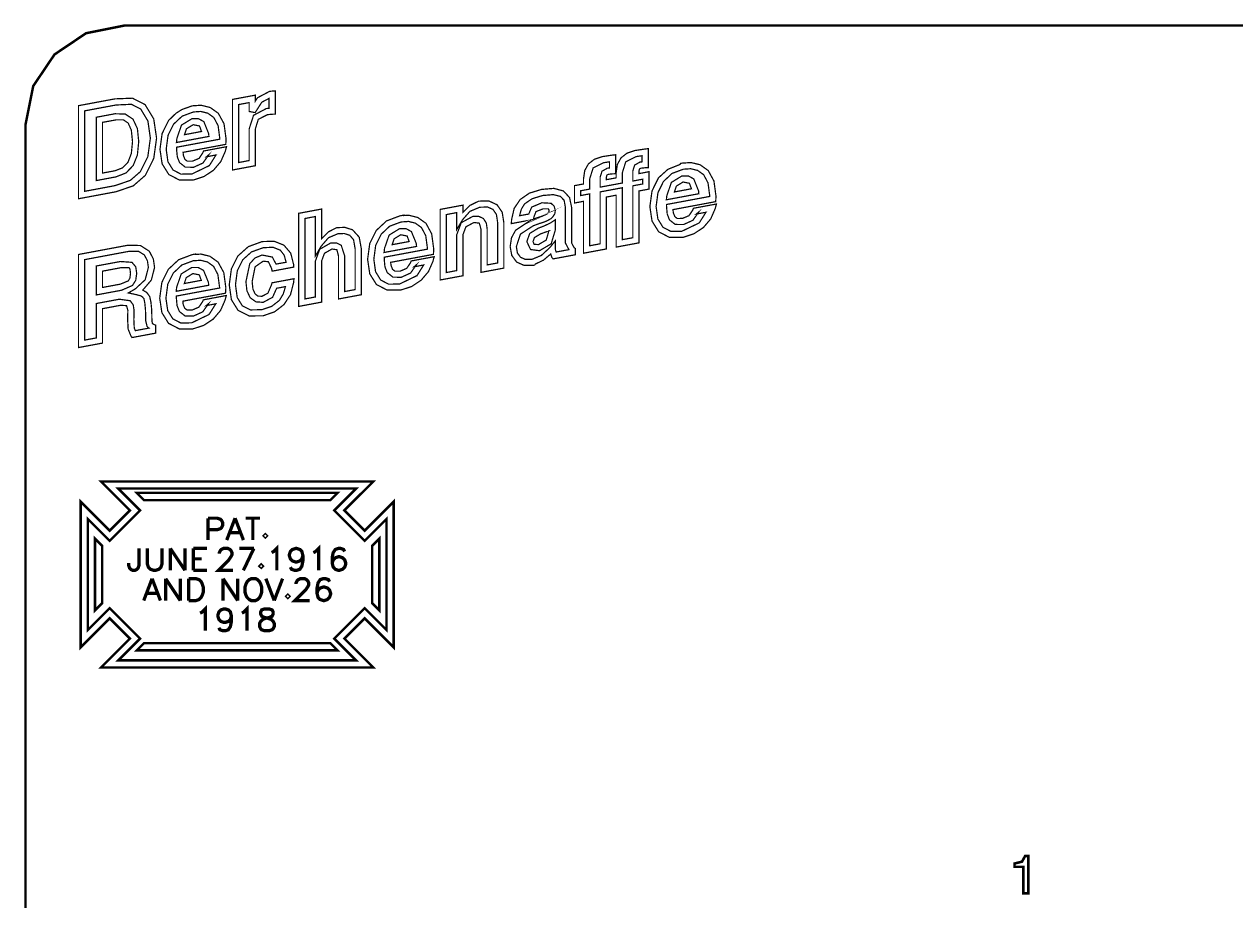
# Model space of a CAD drawing. Extents: x 0 to 7.8, y 1 to 11.8.
# Drawn here: x -0.004 to 3.838, y 9.036 to 11.816 of the extents above; entities that cross this region are included whole.
import ezdxf

# ---------------------------------------------------------------- set-up
doc = ezdxf.new("R2010")
doc.units = 0
doc.layers.get('0').update_dxf_attribs({"linetype": 'CONTINUOUS'})

msp = doc.modelspace()

# ---------------------------------------------------------------- linework, layer by layer
at = {"color": 1, "const_width": 0.007874}
msp.add_lwpolyline([(0.314942, 11.812), (0.192111, 11.7874), (0.092014, 11.72), (0.024631, 11.6199), (0, 11.4971), (0, 5.82775), (0.024631, 5.70497), (0.092014, 5.60487), (0.192111, 5.53749), (0.314942, 5.51281), (5.98426, 5.51281), (6.10704, 5.53749), (6.20714, 5.60487), (6.27453, 5.70497), (6.29921, 5.82775), (6.29921, 11.4971), (6.27453, 11.6199), (6.20714, 11.72), (6.10704, 11.7874), (5.98426, 11.812), (0.314942, 11.812)], close=True, dxfattribs=at)
at = {"color": 3}
for points, const_width in [([(0.791938, 11.6044), (0.781467, 11.6038), (0.773872, 11.6029), (0.735732, 11.5828), (0.728896, 11.5722), (0.728896, 11.591), (0.656358, 11.5775), (0.656358, 11.3536), (0.728896, 11.3672), (0.728896, 11.4837), (0.738172, 11.5143), (0.767253, 11.5291), (0.782335, 11.5305), (0.791938, 11.5308), (0.791938, 11.6044)], 0.003937), ([(0.339247, 11.5814), (0.283692, 11.5792), (0.168024, 11.5576), (0.168024, 11.2624), (0.179688, 11.2646), (0.287272, 11.2847), (0.34196, 11.3035), (0.380154, 11.3368), (0.406793, 11.3906), (0.41569, 11.4546), (0.406685, 11.5156), (0.379232, 11.561), (0.339356, 11.5814), (0.339247, 11.5814)], 0.003937), ([(0.335829, 11.562), (0.365343, 11.5471), (0.388183, 11.5091), (0.395996, 11.4546), (0.388021, 11.3963), (0.364312, 11.3485), (0.364312, 11.3484), (0.332303, 11.3206), (0.283692, 11.304), (0.187717, 11.286), (0.187717, 11.5412), (0.287272, 11.5598), (0.335829, 11.562)], 0.003937), ([(0.772244, 11.5807), (0.772244, 11.5493), (0.763672, 11.5485), (0.723144, 11.527), (0.709201, 11.4837), (0.709201, 11.3836), (0.676053, 11.3773), (0.676053, 11.5612), (0.709201, 11.5673), (0.709201, 11.5392), (0.728299, 11.5357), (0.749186, 11.5685), (0.772244, 11.5807)], 0.003937), ([(0.283692, 11.532), (0.224718, 11.5209), (0.224718, 11.3202), (0.236328, 11.3223), (0.287272, 11.3319), (0.318739, 11.3443), (0.341635, 11.3678), (0.354872, 11.4013), (0.359104, 11.4437), (0.354872, 11.485), (0.340983, 11.5148), (0.316243, 11.5311), (0.283692, 11.532)], 0.003937), ([(0.556858, 11.559), (0.528862, 11.5571), (0.495985, 11.5454), (0.476833, 11.5332), (0.453668, 11.5105), (0.433214, 11.469), (0.426486, 11.4192), (0.433322, 11.3731), (0.454482, 11.3393), (0.454536, 11.3393), (0.488444, 11.3216), (0.531358, 11.3216), (0.565972, 11.3329), (0.596083, 11.3528), (0.596083, 11.3529), (0.619249, 11.3802), (0.63341, 11.4124), (0.637532, 11.4275), (0.564561, 11.4138), (0.562554, 11.4086), (0.55051, 11.3906), (0.529676, 11.3817), (0.513075, 11.3816), (0.505588, 11.3873), (0.50076, 11.3996), (0.499729, 11.4096), (0.634983, 11.4349), (0.635633, 11.4424), (0.636014, 11.4524), (0.629557, 11.5003), (0.611382, 11.5336), (0.585558, 11.5519), (0.556858, 11.559)], 0.003937), ([(0.555826, 11.5393), (0.577692, 11.5339), (0.577854, 11.5339), (0.596951, 11.5203), (0.597006, 11.5201), (0.597168, 11.52), (0.610786, 11.4944), (0.610786, 11.4943), (0.616319, 11.4524), (0.616319, 11.4514), (0.479058, 11.4258), (0.479275, 11.4174), (0.481392, 11.3959), (0.481446, 11.3957), (0.481446, 11.3954), (0.488444, 11.3774), (0.488607, 11.3772), (0.488824, 11.3768), (0.506619, 11.3628), (0.50689, 11.3628), (0.507215, 11.3627), (0.533257, 11.3623), (0.562771, 11.3758), (0.581108, 11.4018), (0.573676, 11.3955), (0.604167, 11.4013), (0.583117, 11.3676), (0.583008, 11.3676), (0.583008, 11.3676), (0.527724, 11.3409), (0.493056, 11.3405), (0.46799, 11.3536), (0.467936, 11.3536), (0.451768, 11.3798), (0.446181, 11.4192), (0.45204, 11.4634), (0.46951, 11.4988), (0.496636, 11.5243), (0.532497, 11.5377), (0.555826, 11.5393)], 0.003937), ([(0.287272, 11.5126), (0.310439, 11.5128), (0.325683, 11.5024), (0.335613, 11.4801), (0.33941, 11.4437), (0.335613, 11.4057), (0.324978, 11.3783), (0.307997, 11.3605), (0.283692, 11.3512), (0.244358, 11.3439), (0.244358, 11.5047), (0.287272, 11.5126)], 0.003937), ([(0.528103, 11.5165), (0.494683, 11.496), (0.480143, 11.454), (0.478678, 11.4408), (0.581651, 11.4601), (0.580892, 11.469), (0.565483, 11.5071), (0.548665, 11.5163), (0.528103, 11.5165)], 0.003937), ([(0.531739, 11.4972), (0.55165, 11.4932), (0.551704, 11.4931), (0.551812, 11.4931), (0.558214, 11.4758), (0.504232, 11.4656), (0.510417, 11.4843), (0.531739, 11.4972)], 0.003937), ([(1.97487, 11.4213), (1.96397, 11.4201), (1.93306, 11.4155), (1.9075, 11.4071), (1.88829, 11.3921), (1.87668, 11.3711), (1.87294, 11.3451), (1.87294, 11.3287), (1.84201, 11.323), (1.84201, 11.3311), (1.84353, 11.3376), (1.84831, 11.34), (1.86187, 11.3415), (1.87147, 11.3417), (1.87147, 11.402), (1.86057, 11.4008), (1.82964, 11.3962), (1.8041, 11.3878), (1.78489, 11.3729), (1.77328, 11.3518), (1.76953, 11.3258), (1.76953, 11.3094), (1.74083, 11.304), (1.74083, 11.2489), (1.76953, 11.2543), (1.76953, 11.0897), (1.84201, 11.1033), (1.84201, 11.2678), (1.87294, 11.2737), (1.87294, 11.1091), (1.94542, 11.1226), (1.94542, 11.2872), (1.97683, 11.293), (1.97683, 11.3482), (1.96511, 11.3459), (1.94542, 11.3422), (1.94542, 11.3505), (1.947, 11.357), (1.95176, 11.3593), (1.96528, 11.3608), (1.97487, 11.361), (1.97487, 11.4213)], 0.003937), ([(1.95518, 11.3989), (1.95518, 11.3794), (1.94814, 11.3787), (1.93143, 11.369), (1.92578, 11.3505), (1.92578, 11.3186), (1.95714, 11.3245), (1.95714, 11.3093), (1.92578, 11.3035), (1.92578, 11.1389), (1.89264, 11.1327), (1.89264, 11.2974), (1.82232, 11.2842), (1.82232, 11.1196), (1.78917, 11.1134), (1.78917, 11.278), (1.76053, 11.2726), (1.76053, 11.2878), (1.78917, 11.2931), (1.78917, 11.3258), (1.79981, 11.36), (1.83328, 11.3768), (1.85178, 11.3796), (1.85178, 11.3601), (1.84472, 11.3593), (1.82796, 11.3497), (1.82232, 11.3311), (1.82232, 11.2993), (1.89264, 11.3124), (1.89264, 11.3451), (1.90321, 11.3794), (1.93668, 11.3962), (1.95518, 11.3989)], 0.003937), ([(2.11029, 11.3773), (2.08231, 11.3754), (2.07699, 11.3744), (2.07579, 11.3713), (2.03728, 11.356), (2.00711, 11.3288), (1.98665, 11.2874), (1.97987, 11.2375), (1.98671, 11.1915), (2.00786, 11.1576), (2.00797, 11.1576), (2.04189, 11.1399), (2.08479, 11.1399), (2.11942, 11.1513), (2.14953, 11.1712), (2.14958, 11.1712), (2.17275, 11.1985), (2.18679, 11.2307), (2.19097, 11.2458), (2.118, 11.2322), (2.116, 11.227), (2.10389, 11.2089), (2.08306, 11.2), (2.06646, 11.1999), (2.05903, 11.2057), (2.0541, 11.2182), (2.0541, 11.2183), (2.05317, 11.228), (2.18842, 11.2533), (2.18901, 11.2608), (2.18946, 11.2707), (2.183, 11.3186), (2.183, 11.3186), (2.16488, 11.3518), (2.139, 11.3703), (2.11029, 11.3773)], 0.003937), ([(2.10921, 11.3577), (2.13124, 11.3523), (2.13129, 11.3522), (2.15039, 11.3387), (2.15044, 11.3385), (2.15061, 11.3383), (2.16422, 11.3127), (2.16422, 11.3127), (2.16976, 11.2707), (2.16976, 11.2698), (2.0325, 11.2442), (2.03282, 11.2357), (2.03478, 11.2143), (2.03489, 11.214), (2.03489, 11.2138), (2.04189, 11.1958), (2.04204, 11.1955), (2.04226, 11.1952), (2.06, 11.1812), (2.06033, 11.1812), (2.06065, 11.181), (2.08669, 11.1807), (2.11621, 11.1941), (2.13456, 11.2202), (2.12706, 11.2139), (2.15767, 11.2196), (2.13644, 11.1859), (2.08117, 11.1593), (2.0465, 11.1589), (2.02143, 11.172), (2.00521, 11.1982), (1.99957, 11.2375), (2.00543, 11.2817), (2.02294, 11.3172), (2.05007, 11.3427), (2.08594, 11.3561), (2.10921, 11.3577)], 0.003937), ([(2.08154, 11.3348), (2.04812, 11.3143), (2.03358, 11.2724), (2.03213, 11.2592), (2.1351, 11.2784), (2.13428, 11.2873), (2.11893, 11.3255), (2.10211, 11.3347), (2.08154, 11.3348)], 0.003937), ([(1.63656, 11.2921), (1.59782, 11.2802), (1.56853, 11.26), (1.54949, 11.2317), (1.54135, 11.1962), (1.54053, 11.1836), (1.60374, 11.1954), (1.60325, 11.1952), (1.55399, 11.1625), (1.54107, 11.1386), (1.53683, 11.1106), (1.54194, 11.0827), (1.55746, 11.0616), (1.55751, 11.0615), (1.58143, 11.0509), (1.61035, 11.0513), (1.61447, 11.052), (1.61669, 11.0554), (1.64214, 11.0675), (1.66547, 11.0872), (1.66932, 11.0756), (1.67301, 11.0717), (1.74376, 11.0849), (1.74376, 11.1045), (1.73958, 11.1075), (1.73167, 11.1222), (1.73167, 11.2353), (1.72515, 11.2662), (1.70578, 11.2871), (1.67557, 11.2953), (1.63656, 11.2921)], 0.003937), ([(2.08518, 11.3156), (2.10508, 11.3115), (2.10514, 11.3114), (2.10525, 11.3114), (2.1116, 11.2941), (2.05772, 11.284), (2.06396, 11.3026), (2.08518, 11.3156)], 0.003937), ([(1.43679, 11.2548), (1.4095, 11.2414), (1.38726, 11.2191), (1.38726, 11.2422), (1.31478, 11.2286), (1.31478, 11.0048), (1.38726, 11.0183), (1.38726, 11.1488), (1.39649, 11.1734), (1.42188, 11.1871), (1.43901, 11.185), (1.44422, 11.1664), (1.44422, 11.029), (1.51676, 11.0425), (1.51676, 11.1873), (1.5115, 11.2198), (1.49517, 11.2435), (1.49507, 11.2435), (1.46924, 11.2555), (1.43679, 11.2548)], 0.003937), ([(1.64019, 11.2728), (1.6741, 11.2755), (1.69607, 11.2699), (1.70801, 11.2574), (1.71197, 11.2353), (1.71197, 11.1222), (1.7231, 11.1011), (1.68257, 11.0935), (1.68028, 11.1017), (1.68028, 11.1292), (1.66287, 11.1078), (1.63569, 11.0826), (1.60672, 11.0706), (1.58524, 11.07), (1.56982, 11.0769), (1.56972, 11.0769), (1.55979, 11.0903), (1.55653, 11.1106), (1.56933, 11.1502), (1.60997, 11.1767), (1.61003, 11.1767), (1.63069, 11.1843), (1.63118, 11.1845), (1.63282, 11.1848), (1.63818, 11.1864), (1.63861, 11.1865), (1.64757, 11.1898), (1.64833, 11.1901), (1.64903, 11.1905), (1.65479, 11.193), (1.65483, 11.1931), (1.66553, 11.1988), (1.67117, 11.2039), (1.67122, 11.2039), (1.67122, 11.204), (1.67822, 11.2144), (1.67833, 11.2145), (1.67833, 11.2147), (1.67996, 11.2254), (1.67643, 11.2387), (1.66672, 11.248), (1.63769, 11.2497), (1.60519, 11.236), (1.59565, 11.2139), (1.56668, 11.2086), (1.57221, 11.2291), (1.58236, 11.246), (1.60622, 11.2624), (1.64019, 11.2728)], 0.003937), ([(0.939019, 11.2298), (0.866482, 11.2162), (0.866482, 10.921), (0.939019, 10.9346), (0.939019, 11.0651), (0.948025, 11.0895), (0.971733, 11.103), (0.987414, 11.1008), (0.992567, 11.0809), (0.992567, 10.9446), (1.06505, 10.9581), (1.06505, 11.103), (1.05821, 11.1406), (1.037, 11.164), (1.01253, 11.1717), (0.987033, 11.1708), (0.960721, 11.1575), (0.939019, 11.1356), (0.939019, 11.2298)], 0.003937), ([(1.44038, 11.2355), (1.46544, 11.2363), (1.48236, 11.2285), (1.48247, 11.2285), (1.48247, 11.2285), (1.49328, 11.2127), (1.49707, 11.1873), (1.49707, 11.0588), (1.46392, 11.0526), (1.46392, 11.1664), (1.46121, 11.1854), (1.4521, 11.1997), (1.43679, 11.2069), (1.41824, 11.2064), (1.38178, 11.1866), (1.36757, 11.1488), (1.36757, 11.0347), (1.33442, 11.0284), (1.33442, 11.2123), (1.36757, 11.2185), (1.36757, 11.165), (1.38591, 11.1959), (1.40929, 11.2225), (1.44038, 11.2355)], 0.003937), ([(1.64133, 11.2304), (1.65815, 11.2304), (1.66026, 11.2254), (1.65961, 11.2208), (1.65956, 11.2208), (1.65771, 11.2183), (1.65278, 11.2138), (1.64762, 11.2114), (1.64757, 11.2113), (1.63911, 11.2075), (1.64046, 11.2082), (1.63211, 11.2051), (1.62733, 11.2038), (1.62603, 11.2034), (1.62517, 11.2032), (1.61128, 11.1981), (1.61193, 11.204), (1.61871, 11.2217), (1.64133, 11.2304)], 0.003937), ([(0.919379, 11.2061), (0.919379, 11.0812), (0.937663, 11.1121), (0.960775, 11.1388), (0.990668, 11.1515), (1.0102, 11.1522), (1.01058, 11.1522), (1.02789, 11.1467), (1.02799, 11.1467), (1.02827, 11.1465), (1.04026, 11.1325), (1.04541, 11.103), (1.04541, 10.9744), (1.01226, 10.9682), (1.01226, 11.0809), (1.00119, 11.1148), (0.986274, 11.1225), (0.968099, 11.1223), (0.933051, 11.1023), (0.932997, 11.1023), (0.932997, 11.1022), (0.919379, 11.0651), (0.919379, 10.951), (0.886122, 10.9447), (0.886122, 11.1998), (0.919379, 11.2061)], 0.003937), ([(1.20057, 11.2107), (1.18728, 11.2082), (1.14475, 11.1921), (1.11203, 11.1616), (1.09158, 11.1202), (1.08485, 11.0703), (1.09169, 11.0243), (1.11285, 10.9905), (1.11285, 10.9904), (1.1129, 10.9904), (1.14686, 10.9728), (1.18973, 10.9728), (1.22434, 10.9841), (1.25445, 11.004), (1.25456, 11.004), (1.27772, 11.0313), (1.29183, 11.0635), (1.2959, 11.0787), (1.22293, 11.0651), (1.22103, 11.0598), (1.20888, 11.0417), (1.18804, 11.0328), (1.17133, 11.0328), (1.16395, 11.0385), (1.15913, 11.051), (1.15902, 11.0511), (1.15809, 11.0608), (1.2934, 11.0861), (1.294, 11.0936), (1.29443, 11.1035), (1.28792, 11.1514), (1.26986, 11.1846), (1.24376, 11.2031), (1.21528, 11.2101), (1.20036, 11.2092), (1.20057, 11.2107)], 0.003937), ([(1.21419, 11.1905), (1.23617, 11.1851), (1.23617, 11.185), (1.23622, 11.185), (1.25532, 11.1714), (1.25553, 11.1712), (1.26915, 11.1455), (1.26915, 11.1454), (1.27479, 11.1035), (1.27468, 11.1026), (1.13742, 11.077), (1.13775, 11.0685), (1.13976, 11.047), (1.13981, 11.0468), (1.13992, 11.0465), (1.14692, 11.0286), (1.14703, 11.0283), (1.14719, 11.0281), (1.16498, 11.0139), (1.16526, 11.0139), (1.16558, 11.0138), (1.19162, 11.0134), (1.22114, 11.0269), (1.23948, 11.053), (1.23204, 11.0466), (1.26264, 11.0524), (1.24148, 11.0187), (1.24137, 11.0187), (1.24137, 11.0186), (1.18609, 10.992), (1.15142, 10.9915), (1.12636, 11.0047), (1.11013, 11.0309), (1.10455, 11.0703), (1.11041, 11.1145), (1.12788, 11.1499), (1.12788, 11.15), (1.155, 11.1755), (1.19086, 11.1888), (1.21419, 11.1904), (1.21419, 11.1905)], 0.003937), ([(1.6799, 11.1957), (1.66461, 11.1856), (1.64426, 11.176), (1.62619, 11.1692), (1.62608, 11.1692), (1.5989, 11.1524), (1.58963, 11.1265), (1.60135, 11.1017), (1.60157, 11.1016), (1.60189, 11.1014), (1.63004, 11.0977), (1.66699, 11.1196), (1.6799, 11.1631), (1.6799, 11.1957)], 0.003937), ([(1.18647, 11.1677), (1.15305, 11.1472), (1.13851, 11.1052), (1.13704, 11.092), (1.24002, 11.1112), (1.23926, 11.1201), (1.22385, 11.1583), (1.20703, 11.1675), (1.18647, 11.1677)], 0.003937), ([(1.1901, 11.1483), (1.21002, 11.1443), (1.21012, 11.1443), (1.21018, 11.1442), (1.21658, 11.1268), (1.16276, 11.1168), (1.16889, 11.1354), (1.1901, 11.1483)], 0.003937), ([(1.65983, 11.1617), (1.65126, 11.1315), (1.62642, 11.117), (1.61274, 11.1181), (1.60932, 11.1265), (1.61367, 11.1393), (1.63319, 11.1509), (1.65132, 11.1576), (1.65142, 11.1576), (1.65989, 11.1617), (1.65983, 11.1617)], 0.003937), ([(0.323676, 11.1148), (0.168024, 11.0857), (0.168024, 10.7905), (0.244358, 10.8047), (0.244358, 10.9138), (0.301215, 10.9245), (0.320258, 10.9235), (0.320529, 10.9232), (0.324761, 10.9079), (0.324328, 10.8971), (0.323947, 10.8788), (0.325575, 10.849), (0.325683, 10.8488), (0.325683, 10.8486), (0.334039, 10.828), (0.337565, 10.8222), (0.413086, 10.8363), (0.413086, 10.8615), (0.406685, 10.8639), (0.402615, 10.867), (0.400987, 10.875), (0.400987, 10.8753), (0.400228, 10.9099), (0.39784, 10.9346), (0.393772, 10.9526), (0.384657, 10.9651), (0.371962, 10.9727), (0.399089, 11.0046), (0.409343, 11.0446), (0.40549, 11.0713), (0.392686, 11.096), (0.392632, 11.096), (0.364421, 11.1142), (0.323676, 11.1148)], 0.003937), ([(0.750489, 11.1266), (0.706651, 11.1106), (0.673449, 11.0809), (0.652886, 11.0397), (0.646158, 10.9895), (0.65294, 10.9424), (0.674208, 10.9084), (0.674317, 10.9083), (0.709039, 10.8908), (0.753364, 10.8912), (0.789822, 10.9038), (0.819499, 10.9267), (0.840278, 10.9582), (0.849989, 10.9957), (0.8514, 11.0088), (0.781575, 10.9958), (0.780111, 10.9895), (0.768664, 10.9629), (0.750108, 10.9532), (0.73725, 10.9536), (0.728028, 10.9607), (0.721246, 10.9759), (0.71875, 10.9994), (0.728136, 11.0466), (0.753743, 11.0645), (0.770019, 11.0627), (0.77029, 11.0624), (0.7704, 11.0623), (0.780111, 11.042), (0.782281, 11.0328), (0.850694, 11.0457), (0.850097, 11.0544), (0.840983, 11.09), (0.819553, 11.1152), (0.819499, 11.1152), (0.788303, 11.1277), (0.750489, 11.1266)], 0.003937), ([(0.754124, 11.1073), (0.785101, 11.1085), (0.808106, 11.0993), (0.80816, 11.0993), (0.820258, 11.0835), (0.826497, 11.0611), (0.794542, 11.0552), (0.782553, 11.0776), (0.750108, 11.0839), (0.727485, 11.0745), (0.711154, 11.0564), (0.699056, 10.9994), (0.702149, 10.9708), (0.712349, 10.9487), (0.712457, 10.9486), (0.712457, 10.9486), (0.73074, 10.9355), (0.753743, 10.9339), (0.783475, 10.9499), (0.783583, 10.95), (0.783583, 10.9501), (0.796332, 10.9785), (0.824328, 10.9838), (0.817383, 10.9605), (0.805122, 10.9401), (0.780599, 10.9211), (0.749729, 10.9106), (0.713433, 10.9099), (0.687663, 10.9228), (0.671496, 10.9491), (0.665853, 10.9895), (0.671713, 11.0341), (0.689128, 11.0691), (0.716689, 11.0938), (0.754124, 11.1073)], 0.003937), ([(0.327257, 11.0955), (0.35905, 11.0953), (0.359104, 11.0953), (0.37679, 11.0844), (0.376899, 11.0842), (0.376953, 11.0841), (0.386664, 11.0658), (0.386664, 11.0656), (0.389649, 11.0446), (0.379611, 11.0055), (0.34809, 10.9765), (0.326118, 10.9638), (0.350857, 10.9584), (0.364854, 10.9547), (0.365181, 10.9546), (0.36556, 10.9545), (0.371094, 10.9508), (0.371419, 10.9505), (0.375489, 10.9457), (0.375651, 10.9453), (0.375814, 10.9449), (0.378418, 10.9318), (0.378418, 10.9314), (0.380588, 10.9093), (0.381347, 10.8748), (0.385742, 10.857), (0.391493, 10.8522), (0.348361, 10.8442), (0.344943, 10.8525), (0.343642, 10.8787), (0.343967, 10.8959), (0.344401, 10.9078), (0.341635, 10.9259), (0.332032, 10.939), (0.297581, 10.9438), (0.224718, 10.9302), (0.224718, 10.8211), (0.187717, 10.8142), (0.187717, 11.0694), (0.327257, 11.0955)], 0.003937), ([(0.301053, 11.0634), (0.224718, 11.0492), (0.224718, 10.9574), (0.304688, 10.9723), (0.339193, 10.9874), (0.34961, 11.0038), (0.352701, 11.026), (0.349556, 11.0467), (0.337674, 11.0608), (0.301053, 11.0634)], 0.003937), ([(0.539333, 11.0872), (0.528103, 11.0851), (0.485568, 11.069), (0.452908, 11.0385), (0.432454, 10.9971), (0.425672, 10.9472), (0.432508, 10.9012), (0.453668, 10.8673), (0.453776, 10.8673), (0.487739, 10.8496), (0.530653, 10.8496), (0.565267, 10.8609), (0.595324, 10.8808), (0.595324, 10.8809), (0.595432, 10.8809), (0.618544, 10.9082), (0.632704, 10.9404), (0.636828, 10.9556), (0.563803, 10.9418), (0.561903, 10.9366), (0.54975, 10.9186), (0.528917, 10.9097), (0.512261, 10.9096), (0.504829, 10.9154), (0.499892, 10.9278), (0.499892, 10.928), (0.499078, 10.9376), (0.634224, 10.9629), (0.634874, 10.9705), (0.635308, 10.9804), (0.628797, 11.0282), (0.628797, 11.0283), (0.610732, 11.0614), (0.584799, 11.08), (0.556207, 11.087), (0.539442, 11.0858), (0.539333, 11.0872)], 0.003937), ([(0.555012, 11.0673), (0.57704, 11.0619), (0.577094, 11.0619), (0.577203, 11.0618), (0.596192, 11.0483), (0.596354, 11.0481), (0.596463, 11.048), (0.610026, 11.0223), (0.610026, 11.0223), (0.615614, 10.9804), (0.61556, 10.9794), (0.478299, 10.9538), (0.478624, 10.9454), (0.480578, 10.9239), (0.480686, 10.9236), (0.48074, 10.9234), (0.487739, 10.9054), (0.487901, 10.9052), (0.488064, 10.9048), (0.505914, 10.8908), (0.506131, 10.8908), (0.506456, 10.8907), (0.532497, 10.8903), (0.562011, 10.9037), (0.58035, 10.9297), (0.572863, 10.9235), (0.603461, 10.9293), (0.582357, 10.8956), (0.582249, 10.8956), (0.582249, 10.8955), (0.527072, 10.8689), (0.49235, 10.8684), (0.467285, 10.8816), (0.467231, 10.8816), (0.45101, 10.9078), (0.445367, 10.9471), (0.451226, 10.9914), (0.46875, 11.0268), (0.468858, 11.0269), (0.495931, 11.0524), (0.531739, 11.0657), (0.555012, 11.0673)], 0.003937), ([(0.304688, 11.0441), (0.328342, 11.0435), (0.32845, 11.0435), (0.32856, 11.0435), (0.331218, 11.0398), (0.333062, 11.026), (0.331, 11.0104), (0.326118, 11.0021), (0.326064, 11.0021), (0.325956, 11.002), (0.301053, 10.9917), (0.244358, 10.9811), (0.244358, 11.0328), (0.304688, 11.0441)], 0.003937), ([(0.527344, 11.0445), (0.493924, 11.024), (0.479383, 10.9821), (0.477919, 10.9689), (0.580892, 10.9881), (0.580186, 10.997), (0.564725, 11.0352), (0.547906, 11.0443), (0.527344, 11.0445)], 0.003937), ([(0.530979, 11.0252), (0.550944, 11.0212), (0.551053, 11.0212), (0.551107, 11.0211), (0.5574, 11.0037), (0.503526, 10.9936), (0.509765, 11.0123), (0.530979, 11.0252)], 0.003937), ([(0.239421, 10.366), (0.331218, 10.2742), (0.266872, 10.2099), (0.175076, 10.3017), (0.175076, 9.84), (0.266872, 9.93181), (0.331218, 9.86746), (0.239421, 9.77567), (1.10303, 9.77567), (1.01123, 9.86746), (1.07557, 9.93181), (1.16737, 9.83996), (1.16737, 10.3017), (1.07557, 10.2099), (1.01123, 10.2742), (1.10303, 10.366), (0.239421, 10.366)], 0.007874), ([(0.294325, 10.3433), (1.04812, 10.3433), (0.979058, 10.2742), (1.07557, 10.1777), (1.14464, 10.2467), (1.14464, 9.89492), (1.07557, 9.96397), (0.979058, 9.86746), (1.04812, 9.79839), (0.294379, 9.79839), (0.36339, 9.86746), (0.266872, 9.96397), (0.197808, 9.89492), (0.197808, 10.2467), (0.266872, 10.1777), (0.36339, 10.2742), (0.294325, 10.3433)], 0.007874), ([(0.35281, 10.3295), (0.989637, 10.3295), (0.966851, 10.3068), (0.375597, 10.3068), (0.35281, 10.3295)], 0.007874), ([(0.220594, 9.95725), (0.220594, 10.1845), (0.243326, 10.1617), (0.243326, 9.97999), (0.220594, 9.95725)], 0.007874), ([(0.760579, 10.1965), (0.757269, 10.1931), (0.760579, 10.1898), (0.763889, 10.1931), (0.760579, 10.1965)], 0.010417), ([(1.12185, 9.95725), (1.12185, 10.1845), (1.09912, 10.1617), (1.09912, 9.97999), (1.12185, 9.95725)], 0.007874), ([(0.747342, 10.1006), (0.744032, 10.0973), (0.747342, 10.094), (0.750651, 10.0973), (0.747342, 10.1006)], 0.010417), ([(0.715929, 10.0577), (0.70931, 10.0544), (0.702692, 10.0477), (0.699382, 10.0411), (0.696072, 10.0312), (0.696072, 10.0147), (0.699382, 10.0047), (0.702692, 9.9981), (0.70931, 9.99149), (0.715929, 9.98817), (0.729167, 9.98817), (0.735786, 9.99149), (0.742404, 9.9981), (0.745714, 10.0047), (0.749024, 10.0147), (0.749024, 10.0312), (0.745714, 10.0411), (0.742404, 10.0477), (0.735786, 10.0544), (0.729167, 10.0577), (0.715929, 10.0577)], 0.010417), ([(0.83176, 10.0047), (0.82845, 10.0014), (0.83176, 9.9981), (0.835069, 10.0014), (0.83176, 10.0047)], 0.010417), ([(0.758951, 9.96175), (0.749024, 9.95844), (0.745714, 9.95182), (0.745714, 9.94521), (0.749024, 9.93858), (0.755643, 9.93528), (0.768881, 9.93197), (0.778808, 9.92865), (0.785428, 9.92204), (0.788738, 9.91542), (0.788738, 9.90549), (0.785428, 9.89887), (0.782118, 9.89556), (0.77219, 9.89225), (0.758951, 9.89225), (0.749024, 9.89556), (0.745714, 9.89887), (0.742404, 9.90549), (0.742404, 9.91542), (0.745714, 9.92204), (0.752333, 9.92865), (0.762261, 9.93197), (0.775499, 9.93528), (0.782118, 9.93858), (0.785428, 9.94521), (0.785428, 9.95182), (0.782118, 9.95844), (0.77219, 9.96175), (0.758951, 9.96175)], 0.010417), ([(0.35281, 9.83008), (0.989637, 9.83008), (0.966851, 9.85286), (0.375597, 9.85286), (0.35281, 9.83008)], 0.007874), ([(3.16417, 9.14367), (3.13596, 9.14367), (3.13596, 9.15408), (3.15983, 9.16015), (3.1696, 9.17774), (3.18024, 9.17774), (3.18024, 9.05946), (3.16417, 9.05946), (3.16417, 9.14367)], 0.008269)]:
    msp.add_lwpolyline(points, close=True, dxfattribs=dict(at, const_width=const_width))
at = {"color": 3, "const_width": 0.010417}
for points in [[(0.57856, 10.2494), (0.57856, 10.1799)], [(0.57856, 10.2494), (0.608344, 10.2494), (0.618272, 10.2461), (0.621582, 10.2428), (0.624892, 10.2362), (0.624892, 10.2262), (0.621582, 10.2196), (0.618272, 10.2163), (0.608344, 10.213), (0.57856, 10.213)], [(0.664606, 10.2494), (0.638129, 10.1799)], [(0.664606, 10.2494), (0.691081, 10.1799)], [(0.6977, 10.2494), (0.744032, 10.2494)], [(0.720865, 10.2494), (0.720865, 10.1799)], [(0.648058, 10.2031), (0.681153, 10.2031)], [(0.360081, 10.1535), (0.360081, 10.1006), (0.356771, 10.0907), (0.353461, 10.0873), (0.346843, 10.084), (0.340224, 10.084), (0.333604, 10.0873), (0.330296, 10.0907), (0.326986, 10.1006), (0.326986, 10.1072)], [(0.386556, 10.1535), (0.386556, 10.1039), (0.389865, 10.094), (0.396485, 10.0873), (0.406412, 10.084), (0.413032, 10.084), (0.42296, 10.0873), (0.429579, 10.094), (0.432889, 10.1039), (0.432889, 10.1535)], [(0.459364, 10.1535), (0.459364, 10.084)], [(0.459364, 10.1535), (0.505751, 10.084)], [(0.505751, 10.1535), (0.505751, 10.084)], [(0.532226, 10.1535), (0.532226, 10.084)], [(0.532226, 10.1535), (0.57525, 10.1535)], [(0.614963, 10.137), (0.614963, 10.1403), (0.618272, 10.1469), (0.621582, 10.1502), (0.628201, 10.1535), (0.641439, 10.1535), (0.648058, 10.1502), (0.651367, 10.1469), (0.654676, 10.1403), (0.654676, 10.1337), (0.651367, 10.1271), (0.644749, 10.1171), (0.611654, 10.084), (0.657986, 10.084)], [(0.677843, 10.1535), (0.724175, 10.1535)], [(0.724175, 10.1535), (0.691081, 10.084)], [(0.780436, 10.1403), (0.787056, 10.1436), (0.796983, 10.1535), (0.796983, 10.084)], [(0.879775, 10.1304), (0.876465, 10.1204), (0.869846, 10.1138), (0.859918, 10.1105), (0.856608, 10.1105), (0.846679, 10.1138), (0.840061, 10.1204), (0.836751, 10.1304), (0.836751, 10.1337), (0.840061, 10.1436), (0.846679, 10.1502), (0.856608, 10.1535), (0.859918, 10.1535), (0.869846, 10.1502), (0.876465, 10.1436), (0.879775, 10.1304), (0.879775, 10.1138), (0.876465, 10.0973), (0.869846, 10.0873), (0.859918, 10.084), (0.853299, 10.084), (0.843371, 10.0873), (0.840061, 10.094)], [(0.912869, 10.1403), (0.919488, 10.1436), (0.929417, 10.1535), (0.929417, 10.084)], [(1.01215, 10.1436), (1.00884, 10.1502), (0.998915, 10.1535), (0.992296, 10.1535), (0.982368, 10.1502), (0.975749, 10.1403), (0.972439, 10.1237), (0.972439, 10.1072), (0.975749, 10.094), (0.982368, 10.0873), (0.992296, 10.084), (0.995606, 10.084), (1.00553, 10.0873), (1.01215, 10.094), (1.01546, 10.1039), (1.01546, 10.1072), (1.01215, 10.1171), (1.00553, 10.1237), (0.995606, 10.1271), (0.992296, 10.1271), (0.982368, 10.1237), (0.975749, 10.1171), (0.972439, 10.1072)], [(0.532226, 10.1204), (0.558703, 10.1204)], [(0.532226, 10.084), (0.57525, 10.084)], [(0.401476, 10.0577), (0.375, 9.98817)], [(0.401476, 10.0577), (0.427951, 9.98817)], [(0.444499, 10.0577), (0.444499, 9.98817)], [(0.444499, 10.0577), (0.490831, 9.98817)], [(0.490831, 10.0577), (0.490831, 9.98817)], [(0.517307, 10.0577), (0.517307, 9.98817)], [(0.517307, 10.0577), (0.540474, 10.0577), (0.550401, 10.0544), (0.557021, 10.0477), (0.560331, 10.0411), (0.563639, 10.0312), (0.563639, 10.0147), (0.560331, 10.0047), (0.557021, 9.9981), (0.550401, 9.99149), (0.540474, 9.98817), (0.517307, 9.98817)], [(0.626519, 10.0577), (0.626519, 9.98817)], [(0.626519, 10.0577), (0.672906, 9.98817)], [(0.672906, 10.0577), (0.672906, 9.98817)], [(0.762261, 10.0577), (0.788738, 9.98817)], [(0.815213, 10.0577), (0.788738, 9.98817)], [(0.858236, 10.0411), (0.858236, 10.0444), (0.861546, 10.0511), (0.864854, 10.0544), (0.871474, 10.0577), (0.884711, 10.0577), (0.891331, 10.0544), (0.89464, 10.0511), (0.897949, 10.0444), (0.897949, 10.0378), (0.89464, 10.0312), (0.888021, 10.0213), (0.854926, 9.98817), (0.901258, 9.98817)], [(0.964139, 10.0477), (0.960829, 10.0544), (0.9509, 10.0577), (0.944282, 10.0577), (0.934353, 10.0544), (0.927735, 10.0444), (0.924425, 10.0279), (0.924425, 10.0113), (0.927735, 9.9981), (0.934353, 9.99149), (0.944282, 9.98817), (0.947592, 9.98817), (0.957519, 9.99149), (0.964139, 9.9981), (0.967449, 10.008), (0.967449, 10.0113), (0.964139, 10.0213), (0.957519, 10.0279), (0.947592, 10.0312), (0.944282, 10.0312), (0.934353, 10.0279), (0.927735, 10.0213), (0.924425, 10.0113)], [(0.384928, 10.0113), (0.418024, 10.0113)], [(0.553711, 9.94851), (0.560331, 9.95182), (0.570258, 9.96175), (0.570258, 9.89225)], [(0.652994, 9.93858), (0.649685, 9.92865), (0.643067, 9.92204), (0.633137, 9.91872), (0.629829, 9.91872), (0.6199, 9.92204), (0.613282, 9.92865), (0.609972, 9.93858), (0.609972, 9.94189), (0.613282, 9.95182), (0.6199, 9.95844), (0.629829, 9.96175), (0.633137, 9.96175), (0.643067, 9.95844), (0.649685, 9.95182), (0.652994, 9.93858), (0.652994, 9.92204), (0.649685, 9.90549), (0.643067, 9.89556), (0.633137, 9.89225), (0.626519, 9.89225), (0.61659, 9.89556), (0.613282, 9.90218)], [(0.686143, 9.94851), (0.692762, 9.95182), (0.702692, 9.96175), (0.702692, 9.89225)]]:
    msp.add_lwpolyline(points, dxfattribs=at)

doc.saveas('drawing.dxf')
